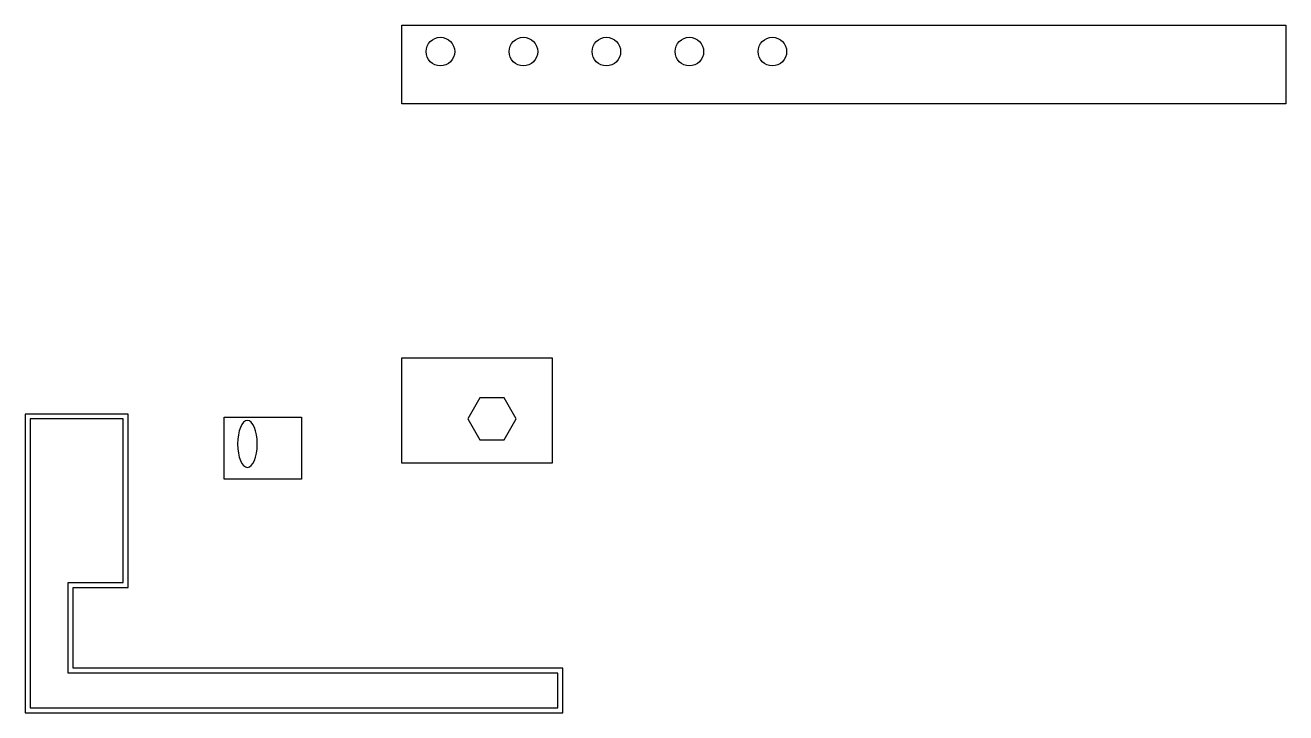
# Model space of a CAD drawing. Header units: millimetres. Extents: x -312 to 1206, y -18 to 810.
import ezdxf

# ---------------------------------------------------------------- set-up
doc = ezdxf.new("R2010")
doc.units = ezdxf.units.MM
doc.layers.add('Standard', color=7, linetype='Continuous')

msp = doc.modelspace()

# ---------------------------------------------------------------- linework, layer by layer
at = {"layer": 'Standard'}
for points in [[(141.5, 809.7), (1206.5, 809.7), (1206.5, 714.9), (141.5, 714.9)], [(141.5, 409.2), (322.6, 409.2), (322.6, 282.3), (141.5, 282.3)], [(220.9, 335.5), (235.5, 310.2), (264.7, 310.2), (279.3, 335.5), (264.7, 360.8), (235.5, 360.8)], [(-306.3, 335.4), (-306.3, -12.5), (329.5, -12.5), (329.5, 29.1), (-260.7, 29.1), (-260.7, 138.4), (-194.4, 138.4), (-194.4, 335.4)], [(-72.7, 337.4), (20.7, 337.4), (20.7, 262.9), (-72.7, 262.9)]]:
    msp.add_lwpolyline(points, close=True, dxfattribs=at)
msp.add_lwpolyline([(-312.3, 341.4), (-312.3, -18.5), (335.5, -18.5), (335.5, 35.1), (-254.7, 35.1), (-254.7, 132.4), (-188.4, 132.4), (-188.4, 341.4), (-312.3, 341.4)], dxfattribs=at)
for centre in [(187.9, 777.9), (287.9, 777.9), (387.9, 777.9), (487.9, 777.9), (587.9, 777.9)]:
    msp.add_circle(centre, 17.2, dxfattribs=at)
msp.add_ellipse((-44.6, 305.3), major_axis=(0, 28.3), ratio=0.420213, start_param=-1.570796, end_param=4.712389, dxfattribs=at)

doc.saveas('drawing.dxf')
